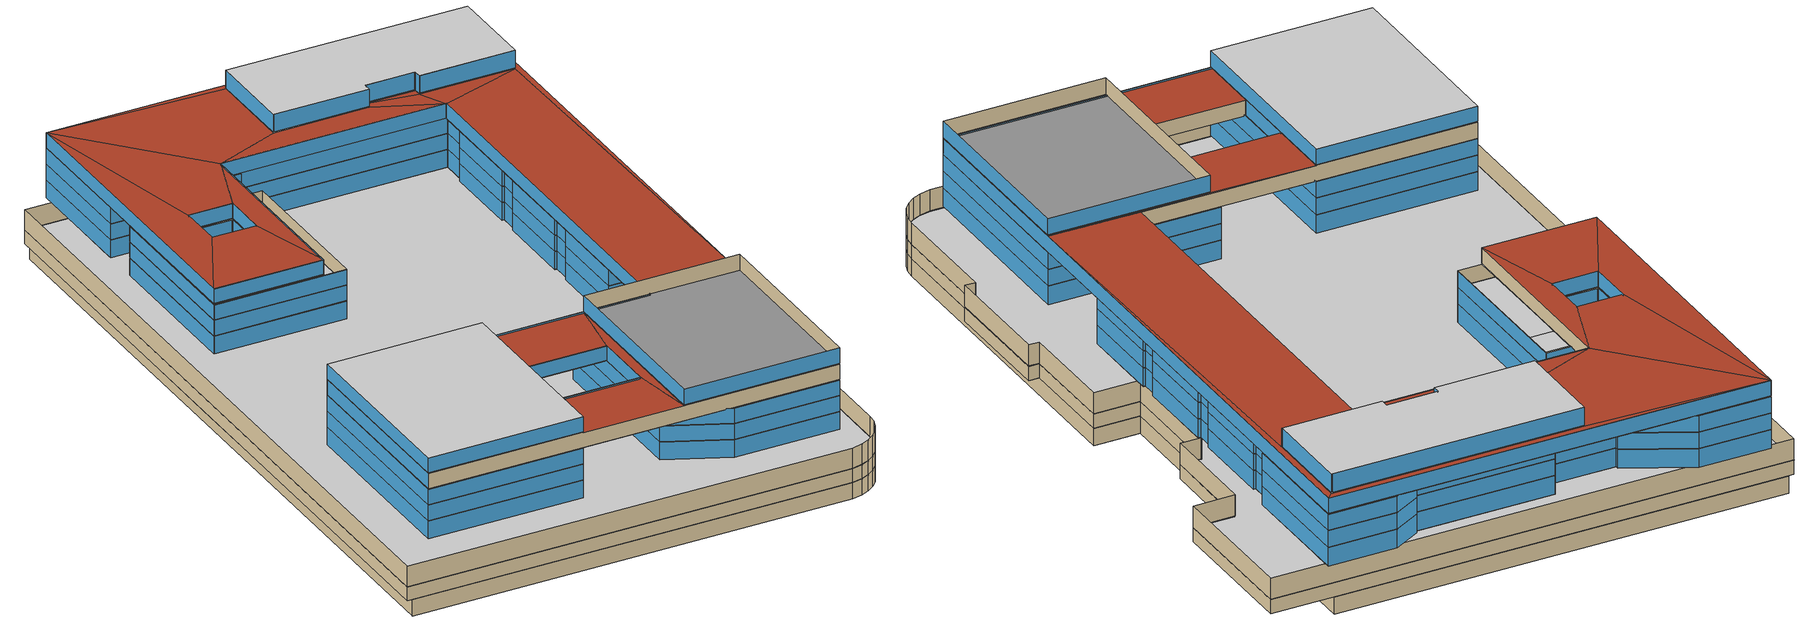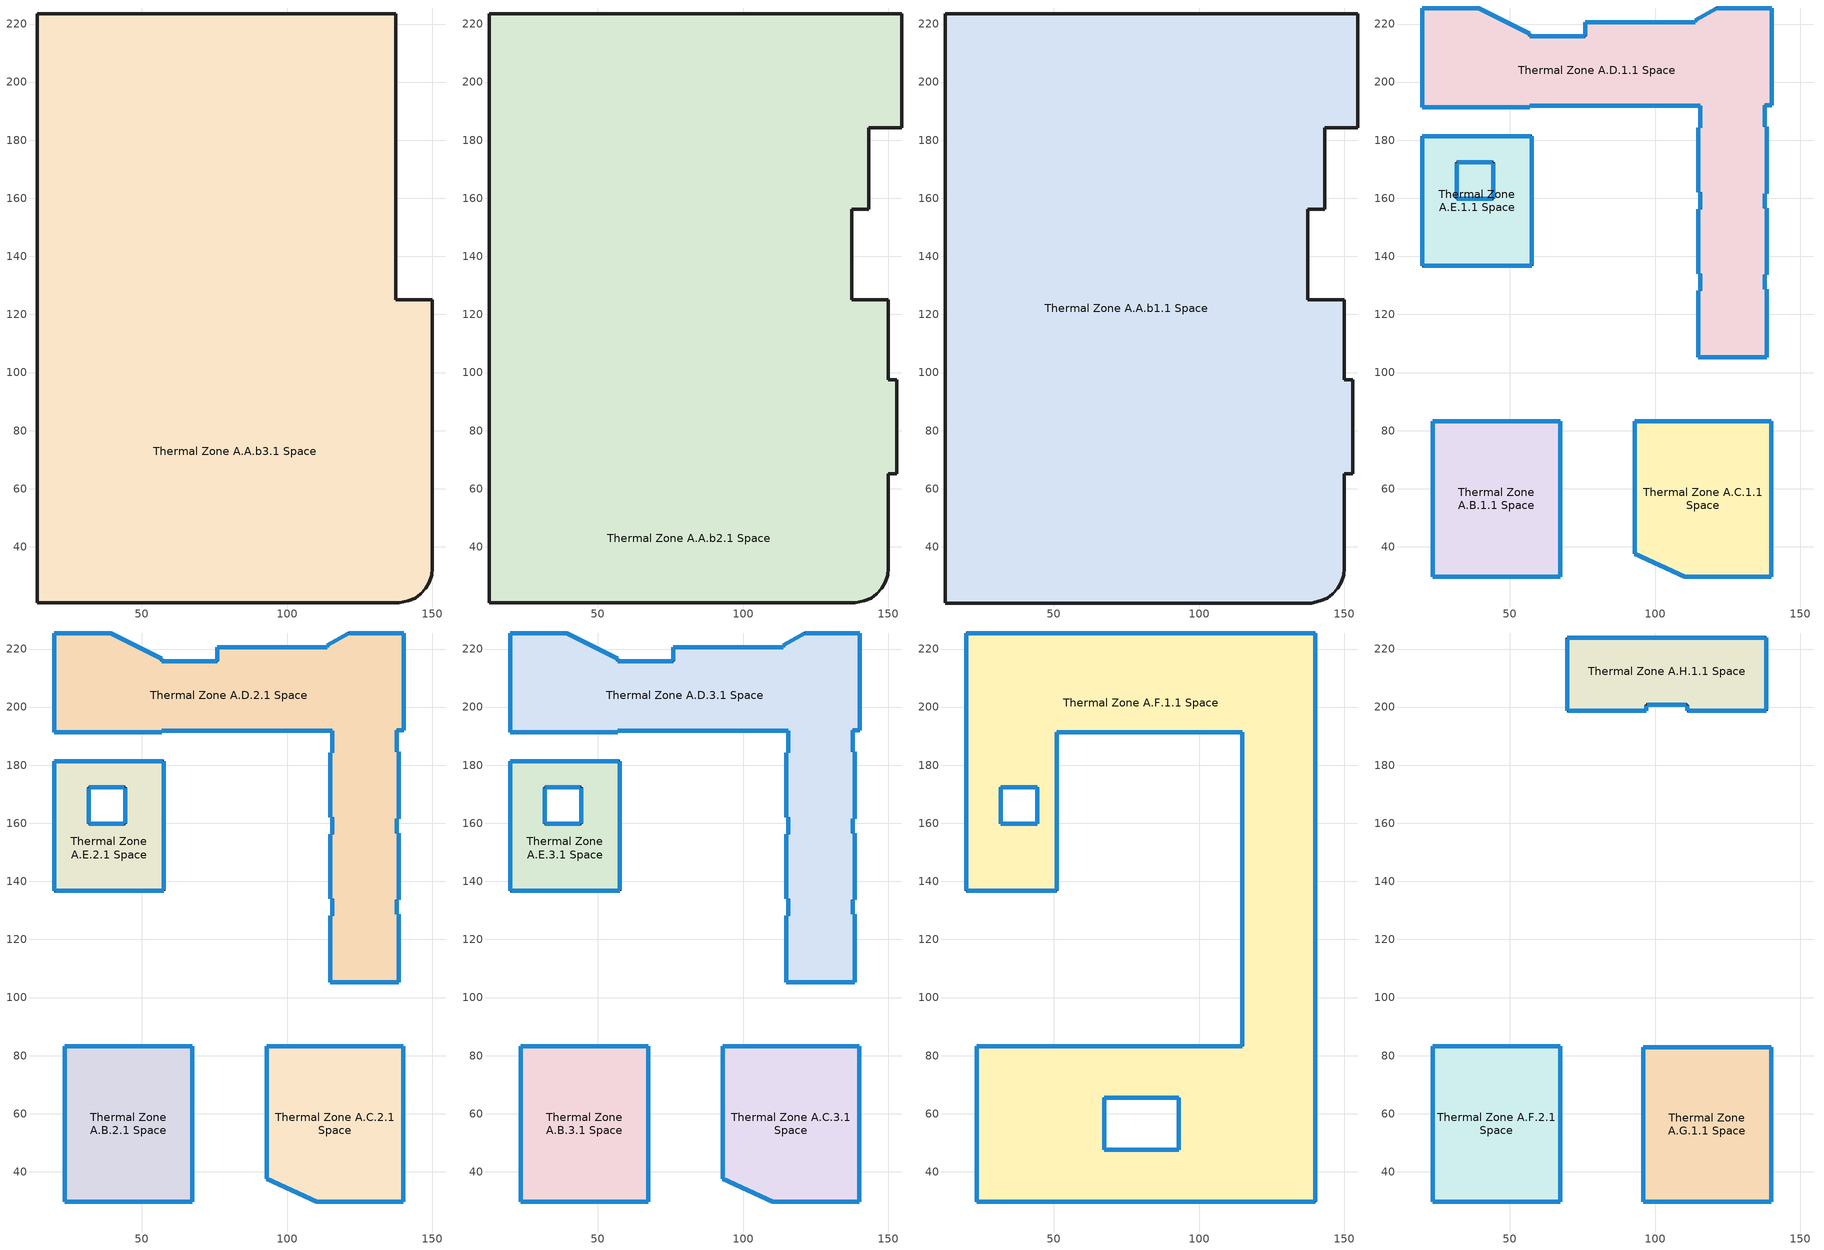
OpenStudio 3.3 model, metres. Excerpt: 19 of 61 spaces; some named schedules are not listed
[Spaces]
Thermal Zone A.A.b3.1 Space
 floor ground: 150,125 150,32.65 149.74,30.21 148.98,27.84 147.74,25.68 146.09,23.83 144.08,22.37 141.81,21.35 138.7,20.66 14.08,20.66 14.08,125 z-15.05; 137.4,223.5 137.4,125 14.08,125 14.08,223.5 z-15.05
 wall ground (Chengdu-Baseline-Ext-Wall): 138.7,20.66 141.81,21.35 144.08,22.37 146.09,23.83 147.74,25.68 148.98,27.84 149.74,30.21 150,32.65 150,125 137.4,125 137.4,223.5 14.08,223.5 14.08,20.66 138.7,20.66 z-15.05:-10.38
Thermal Zone A.A.b2.1 Space
 floor outside (Chengdu-Baseline--InterzoneSlab): 150,65.1 150,32.65 149.74,30.21 148.98,27.84 147.74,25.68 146.09,23.83 144.08,22.37 141.81,21.35 138.7,20.65 12.65,20.65 12.65,65.1 z-10.25; 152.9,97.5 152.9,65.1 12.65,65.1 12.65,97.5 z-10.25; 150,125 150,97.5 12.65,97.5 12.65,125 z-10.25; 137.4,156.2 137.4,125 12.65,125 12.65,156.2 z-10.25; 143.2,184.3 143.2,156.2 12.65,156.2 12.65,184.3 z-10.25; 154.6,223.5 154.6,184.3 12.65,184.3 12.65,223.5 z-10.25
 wall ground (Chengdu-Baseline-Ext-Wall): 12.65,20.65 138.7,20.65 141.81,21.35 144.08,22.37 146.09,23.83 147.74,25.68 148.98,27.84 149.74,30.21 150,32.65 150,65.1 152.9,65.1 152.9,97.5 150,97.5 150,125 137.4,125 137.4,156.2 143.2,156.2 143.2,184.3 154.6,184.3 154.6,223.5 12.65,223.5 12.65,20.65 z-10.25:-6.39
Thermal Zone A.A.b1.1 Space
 floor to Thermal Zone A.A.b2.1 Space (Chengdu-Baseline--InterzoneSlab): 154.6,223.5 154.6,184.3 143.2,184.3 143.2,156.2 137.4,156.2 137.4,125 150,125 150,97.5 152.9,97.5 152.9,65.1 150,65.1 150,32.65 149.74,30.22 148.98,27.84 147.74,25.68 146.09,23.83 144.07,22.37 141.8,21.35 138.7,20.65 12.65,20.65 12.65,223.5 z-6.2
 wall ground (Chengdu-Baseline-Ext-Wall): 12.65,20.65 138.7,20.65 141.81,21.35 144.08,22.37 146.09,23.83 147.74,25.68 148.98,27.84 149.74,30.21 150,32.65 150,65.1 152.9,65.1 152.9,97.5 150,97.5 150,125 137.4,125 137.4,156.2 143.2,156.2 143.2,184.3 154.6,184.3 154.6,223.5 12.65,223.5 12.65,20.65 z-6.2:-0.41
Thermal Zone A.D.1.1 Space
 floor outside (Chengdu-Baseline--InterzoneSlab): 138.5,184.61 138.5,184.21 115.59,184.21 115.59,184.61 z0; 138.5,128.21 138.5,105.3 114.89,105.3 114.89,128.21 z0; 115.59,128.61 138.5,128.61 138.5,128.21 115.59,128.21 z0; 137.8,133.6 137.8,128.61 115.59,128.61 115.59,133.6 z0; 138.5,134 138.5,133.6 115.59,133.6 115.59,134 z0; 138.5,156.21 138.5,134 114.89,134 114.89,156.21 z0; 115.59,156.61 138.5,156.61 138.5,156.21 115.59,156.21 z0; 137.8,161.6 137.8,156.61 115.59,156.61 115.59,161.6 z0; 138.5,162 138.5,161.6 115.59,161.6 115.59,162 z0; 138.5,184.21 138.5,162 114.89,162 114.89,184.21 z0; 137.8,191.9 137.8,184.61 115.59,184.61 115.59,191.9 z0; 137.8,192.1 137.8,191.9 19.89,191.9 19.89,192.1 z0; 56.8,191.9 56.8,191.4 19.89,191.4 19.89,191.9 z0; 140.1,215.86 140.1,192.1 19.89,192.1 19.89,215.86 z0; 140.1,220.61 140.1,215.86 75.89,215.86 75.89,220.61 z0; 49.06,220.61 56.8,216.7 56.8,215.86 19.89,215.86 19.89,220.61 z0; 140.1,225.51 140.1,220.61 113.88,220.61 113.88,221.35 121.32,225.51 z0; 39.37,225.51 49.06,220.61 19.89,220.61 19.89,225.51 z0
 wall outside (Chengdu-Baseline-Ext-Wall): 140.1,225.51 121.32,225.51 113.88,221.35 113.88,220.61 75.89,220.61 75.89,215.86 56.8,215.86 56.8,216.7 39.37,225.51 19.89,225.51 19.89,191.4 56.8,191.4 56.8,191.9 115.59,191.9 115.59,184.21 114.89,184.21 114.89,162 115.59,162 115.59,156.21 114.89,156.21 114.89,134 115.59,134 115.59,128.21 114.89,128.21 114.89,105.3 138.5,105.3 138.5,128.61 137.8,128.61 137.8,133.6 138.5,133.6 138.5,156.61 137.8,156.61 137.8,161.6 138.5,161.6 138.5,184.61 137.8,184.61 137.8,192.1 140.1,192.1 140.1,225.51 z0:5.07
 window (Chengdu-Glazing-Baseline): 137.86,133.6 138.44,133.6 / 114.9,105.3 138.5,105.3 / 138.5,105.31 138.5,128.6 / 137.8,128.73 137.8,133.48 / 138.5,133.6 138.5,156.6 / 137.8,156.73 137.8,161.48 / 137.87,161.6 138.44,161.6 / 138.5,161.6 138.5,184.6 / 137.8,184.73 137.8,191.98 / 137.87,192.1 140.04,192.1 / 140.1,192.1 140.1,225.5 / 113.88,221.29 113.88,220.67 / 75.89,220.55 75.89,215.92 / 56.8,215.92 56.8,216.64 / 19.89,225.51 19.89,191.4 / 19.9,191.4 56.8,191.4 / 56.8,191.46 56.8,191.84 / 56.92,191.9 115.47,191.9 / 115.59,191.78 115.59,184.33 / 114.89,184.2 114.89,162 / 114.96,162 115.53,162 / 115.59,161.88 115.59,156.33 / 114.89,156.2 114.89,134 / 114.96,134 115.53,134 / 115.59,133.88 115.59,128.33 / 114.89,128.2 114.89,105.31 z0.01:5.07
 window (Chengdu-Baseline-GlazingN): 138.44,128.61 137.86,128.61 / 138.44,156.61 137.87,156.61 / 138.44,184.61 137.87,184.61 / 140.1,225.51 121.33,225.51 / 121.32,225.51 113.89,221.35 / 113.82,220.61 75.95,220.61 / 75.77,215.86 56.92,215.86 / 56.8,216.7 39.38,225.51 / 39.37,225.51 19.9,225.51 / 115.53,184.21 114.96,184.21 / 115.53,156.21 114.96,156.21 / 115.53,128.21 114.95,128.21 z0.01:5.07
Thermal Zone A.B.1.1 Space
 floor outside (Chengdu-Baseline--InterzoneSlab): 67.33,83.26 67.33,29.75 23.44,29.75 23.44,83.26 z0
 wall outside (Chengdu-Baseline-Ext-Wall): 23.44,29.75 67.33,29.75 67.33,83.26 23.44,83.26 23.44,29.75 z0:5.07
 window (Chengdu-Glazing-Baseline): 23.45,29.75 67.33,29.75 / 67.33,29.75 67.33,83.25 / 23.44,83.25 23.44,29.75 z0.01:5.07
 window (Chengdu-Baseline-GlazingN): 67.33,83.26 23.45,83.26 z0.01:5.07
Thermal Zone A.C.1.1 Space
 floor outside (Chengdu-Baseline--InterzoneSlab): 139.95,83.26 139.95,29.75 110.22,29.75 93.06,37.54 93.06,83.26 z0
 wall outside (Chengdu-Baseline-Ext-Wall): 110.22,29.75 139.95,29.75 139.95,83.26 93.06,83.26 93.06,37.54 110.22,29.75 z0:5.07
 window (Chengdu-Glazing-Baseline): 110.22,29.75 139.95,29.75 / 139.95,29.75 139.95,83.26 / 93.06,83.26 93.06,37.55 / 93.06,37.54 110.21,29.75 z0.01:5.07
 window (Chengdu-Baseline-GlazingN): 139.95,83.26 93.06,83.26 z0.01:5.07
Thermal Zone A.E.1.1 Space
 floor outside (Chengdu-Baseline--InterzoneSlab): 57.5,181.41 57.5,136.8 19.89,136.8 19.89,181.41 z0
 wall outside (Chengdu-Baseline-Ext-Wall): 19.89,136.8 57.5,136.8 57.5,181.41 19.89,181.41 19.89,136.8 / 44.31,159.79 31.68,159.79 31.68,172.41 44.31,172.41 44.31,159.79 z0:5.01
 window (Chengdu-Glazing-Baseline): 20.19,136.8 57.5,136.8 / 57.5,137.1 57.5,181.41 / 19.89,181.11 19.89,136.8 / 31.68,160.09 31.68,172.11 / 31.98,172.41 44.01,172.41 / 44.31,172.11 44.31,160.09 z0.01:5
 window (Chengdu-Baseline-GlazingN): 57.2,181.41 19.89,181.41 / 44.01,159.79 31.98,159.79 z0.01:5
Thermal Zone A.E.2.1 Space
 floor to Thermal Zone A.E.1.1 Space (Chengdu-Baseline--InterzoneSlab): 57.5,166.1 57.5,136.8 19.89,136.8 19.89,166.1 31.68,166.1 31.68,159.79 44.31,159.79 44.31,166.1 z5.2; 57.5,181.41 57.5,166.1 44.31,166.1 44.31,172.41 31.68,172.41 31.68,166.1 19.89,166.1 19.89,181.41 z5.2
 wall outside (Chengdu-Baseline-Ext-Wall): 57.5,181.41 19.89,181.41 19.89,136.8 57.5,136.8 57.5,181.41 / 44.31,159.79 31.68,159.79 31.68,172.41 44.31,172.41 44.31,159.79 z5.2:9.61
 window (Chengdu-Baseline-GlazingN): 57.2,181.41 19.89,181.41 / 44.01,159.79 31.98,159.79 z5.21:9.6
 window (Chengdu-Glazing-Baseline): 57.5,137.1 57.5,181.41 / 20.19,136.8 57.5,136.8 / 19.89,181.11 19.89,136.8 / 31.68,160.09 31.68,172.11 / 31.98,172.41 44.01,172.41 / 44.31,172.11 44.31,160.09 z5.21:9.6
Thermal Zone A.D.2.1 Space
 floor outside (Chengdu-Baseline--InterzoneSlab): 138.5,128.21 138.5,105.3 114.89,105.3 114.89,128.21 z5.2; 137.8,161.6 137.8,156.61 115.59,156.61 115.59,161.6 z5.2; 49.06,220.61 56.8,216.7 56.8,215.86 19.89,215.86 19.89,220.61 z5.2; 39.37,225.51 49.06,220.61 19.89,220.61 19.89,225.51 z5.2; 140.1,215.86 140.1,192.1 19.89,192.1 19.89,215.86 z5.2; 140.1,220.61 140.1,215.86 75.89,215.86 75.89,220.61 z5.2; 140.1,225.51 140.1,220.61 113.88,220.61 113.88,221.35 121.32,225.51 z5.2; 137.8,192.1 137.8,191.9 19.89,191.9 19.89,192.1 z5.2; 56.8,191.9 56.8,191.4 19.89,191.4 19.89,191.9 z5.2; 137.8,191.9 137.8,184.61 115.59,184.61 115.59,191.9 z5.2; 138.5,184.61 138.5,184.21 115.59,184.21 115.59,184.61 z5.2; 138.5,184.21 138.5,162 114.89,162 114.89,184.21 z5.2; 138.5,162 138.5,161.6 115.59,161.6 115.59,162 z5.2; 115.59,156.61 138.5,156.61 138.5,156.21 115.59,156.21 z5.2; 138.5,156.21 138.5,134 114.89,134 114.89,156.21 z5.2; 138.5,134 138.5,133.6 115.59,133.6 115.59,134 z5.2; 137.8,133.6 137.8,128.61 115.59,128.61 115.59,133.6 z5.2; 115.59,128.61 138.5,128.61 138.5,128.21 115.59,128.21 z5.2
 wall outside (Chengdu-Baseline-Ext-Wall): 138.5,161.6 138.5,184.61 137.8,184.61 137.8,192.1 140.1,192.1 140.1,225.51 121.32,225.51 113.88,221.35 113.88,220.61 75.89,220.61 75.89,215.86 56.8,215.86 56.8,216.7 39.37,225.51 19.89,225.51 19.89,191.4 56.8,191.4 56.8,191.9 115.59,191.9 115.59,184.21 114.89,184.21 114.89,162 115.59,162 115.59,156.21 114.89,156.21 114.89,134 115.59,134 115.59,128.21 114.89,128.21 114.89,105.3 138.5,105.3 138.5,128.61 137.8,128.61 137.8,133.6 138.5,133.6 138.5,156.61 137.8,156.61 137.8,161.6 138.5,161.6 z5.2:9.67
 window (Chengdu-Glazing-Baseline): 138.5,161.6 138.5,184.6 / 56.92,191.9 115.47,191.9 / 114.9,105.3 138.5,105.3 / 138.5,105.31 138.5,128.6 / 137.8,128.73 137.8,133.48 / 137.86,133.6 138.44,133.6 / 138.5,133.6 138.5,156.6 / 137.8,156.73 137.8,161.48 / 137.87,161.6 138.44,161.6 / 137.8,184.73 137.8,191.98 / 137.87,192.1 140.04,192.1 / 140.1,192.1 140.1,225.5 / 113.88,221.29 113.88,220.67 / 75.89,220.55 75.89,215.92 / 56.8,215.92 56.8,216.64 / 19.89,225.51 19.89,191.4 / 19.9,191.4 56.8,191.4 / 56.8,191.46 56.8,191.84 / 115.59,191.78 115.59,184.33 / 114.89,184.2 114.89,162 / 114.96,162 115.53,162 / 115.59,161.88 115.59,156.33 / 114.89,156.2 114.89,134 / 114.96,134 115.53,134 / 115.59,133.88 115.59,128.33 / 114.89,128.2 114.89,105.31 z5.21:9.67
 window (Chengdu-Baseline-GlazingN): 138.44,128.61 137.86,128.61 / 138.44,156.61 137.87,156.61 / 138.44,184.61 137.87,184.61 / 140.1,225.51 121.33,225.51 / 121.32,225.51 113.89,221.35 / 113.82,220.61 75.95,220.61 / 75.77,215.86 56.92,215.86 / 56.8,216.7 39.38,225.51 / 115.53,184.21 114.96,184.21 / 115.53,156.21 114.96,156.21 / 115.53,128.21 114.95,128.21 z5.21:9.67; 39.37,225.51 19.9,225.51 z5.2:9.67
Thermal Zone A.B.2.1 Space
 floor outside (Chengdu-Baseline--InterzoneSlab): 67.33,83.26 67.33,29.75 23.44,29.75 23.44,83.26 z5.2
 wall outside (Chengdu-Baseline-Ext-Wall): 67.33,83.26 23.44,83.26 23.44,29.75 67.33,29.75 67.33,83.26 z5.2:9.67
 window (Chengdu-Baseline-GlazingN): 67.33,83.26 23.45,83.26 z5.21:9.67
 window (Chengdu-Glazing-Baseline): 23.45,29.75 67.33,29.75 / 67.33,29.75 67.33,83.25 / 23.44,83.25 23.44,29.75 z5.21:9.67
Thermal Zone A.C.2.1 Space
 floor outside (Chengdu-Baseline--InterzoneSlab): 139.95,83.26 139.95,29.75 110.22,29.75 93.06,37.54 93.06,83.26 z5.2
 wall outside (Chengdu-Baseline-Ext-Wall): 110.22,29.75 139.95,29.75 139.95,83.26 93.06,83.26 93.06,37.54 110.22,29.75 z5.2:9.67
 window (Chengdu-Glazing-Baseline): 110.22,29.75 139.95,29.75 / 139.95,29.75 139.95,83.26 / 93.06,83.26 93.06,37.55 / 93.06,37.54 110.21,29.75 z5.21:9.67
 window (Chengdu-Baseline-GlazingN): 139.95,83.26 93.06,83.26 z5.21:9.67
Thermal Zone A.E.3.1 Space
 floor to Thermal Zone A.E.2.1 Space (Chengdu-Baseline--InterzoneSlab): 57.5,166.1 57.5,136.8 19.89,136.8 19.89,166.1 31.68,166.1 31.68,159.79 44.31,159.79 44.31,166.1 z9.8; 57.5,181.41 57.5,166.1 44.31,166.1 44.31,172.41 31.68,172.41 31.68,166.1 19.89,166.1 19.89,181.41 z9.8
 wall outside (Chengdu-Baseline-Ext-Wall): 19.89,136.8 57.5,136.8 57.5,181.41 19.89,181.41 19.89,136.8 / 44.31,159.79 31.68,159.79 31.68,172.41 44.31,172.41 44.31,159.79 z9.8:14.21
 window (Chengdu-Glazing-Baseline): 20.19,136.8 57.5,136.8 / 57.5,137.1 57.5,181.41 / 19.89,181.11 19.89,136.8 / 31.68,160.09 31.68,172.11 / 31.98,172.41 44.01,172.41 / 44.31,172.11 44.31,160.09 z9.8:13.99
 window (Chengdu-Baseline-GlazingN): 57.2,181.41 19.89,181.41 / 44.01,159.79 31.98,159.79 z9.8:13.99
Thermal Zone A.D.3.1 Space
 floor outside (Chengdu-Baseline--InterzoneSlab): 137.8,191.9 137.8,184.61 115.59,184.61 115.59,191.9 z9.8; 39.37,225.51 49.06,220.61 19.89,220.61 19.89,225.51 z9.8; 49.06,220.61 56.8,216.7 56.8,215.86 19.89,215.86 19.89,220.61 z9.8; 140.1,225.51 140.1,220.61 113.88,220.61 113.88,221.35 121.32,225.51 z9.8; 140.1,215.86 140.1,192.1 19.89,192.1 19.89,215.86 z9.8; 140.1,220.61 140.1,215.86 75.89,215.86 75.89,220.61 z9.8; 137.8,192.1 137.8,191.9 19.89,191.9 19.89,192.1 z9.8; 56.8,191.9 56.8,191.4 19.89,191.4 19.89,191.9 z9.8; 138.5,184.61 138.5,184.21 115.59,184.21 115.59,184.61 z9.8; 138.5,184.21 138.5,162 114.89,162 114.89,184.21 z9.8; 138.5,162 138.5,161.6 115.59,161.6 115.59,162 z9.8; 137.8,161.6 137.8,156.61 115.59,156.61 115.59,161.6 z9.8; 115.59,156.61 138.5,156.61 138.5,156.21 115.59,156.21 z9.8; 138.5,156.21 138.5,134 114.89,134 114.89,156.21 z9.8; 138.5,134 138.5,133.6 115.59,133.6 115.59,134 z9.8; 137.8,133.6 137.8,128.61 115.59,128.61 115.59,133.6 z9.8; 115.59,128.61 138.5,128.61 138.5,128.21 115.59,128.21 z9.8; 138.5,128.21 138.5,105.3 114.89,105.3 114.89,128.21 z9.8
 wall outside (Chengdu-Baseline-Ext-Wall): 113.88,221.35 113.88,220.61 75.89,220.61 75.89,215.86 56.8,215.86 56.8,216.7 39.37,225.51 19.89,225.51 19.89,191.4 56.8,191.4 56.8,191.9 115.59,191.9 115.59,184.21 114.89,184.21 114.89,162 115.59,162 115.59,156.21 114.89,156.21 114.89,134 115.59,134 115.59,128.21 114.89,128.21 114.89,105.3 138.5,105.3 138.5,128.61 137.8,128.61 137.8,133.6 138.5,133.6 138.5,156.61 137.8,156.61 137.8,161.6 138.5,161.6 138.5,184.61 137.8,184.61 137.8,192.1 140.1,192.1 140.1,225.51 121.32,225.51 113.88,221.35 z9.8:14.21
 window (Chengdu-Glazing-Baseline): 19.89,225.51 19.89,191.4 / 56.8,215.92 56.8,216.64 / 114.9,105.3 138.5,105.3 / 138.5,105.31 138.5,128.6 / 137.8,128.73 137.8,133.48 / 137.86,133.6 138.44,133.6 / 138.5,133.6 138.5,156.6 / 137.8,156.73 137.8,161.48 / 137.87,161.6 138.44,161.6 / 138.5,161.6 138.5,184.6 / 137.8,184.73 137.8,191.98 / 137.87,192.1 140.04,192.1 / 140.1,192.1 140.1,225.5 / 113.88,221.29 113.88,220.67 / 75.89,220.55 75.89,215.92 / 19.9,191.4 56.8,191.4 / 56.8,191.46 56.8,191.84 / 56.92,191.9 115.47,191.9 / 115.59,191.78 115.59,184.33 / 114.89,184.2 114.89,162 / 114.96,162 115.53,162 / 115.59,161.88 115.59,156.33 / 114.89,156.2 114.89,134 / 114.96,134 115.53,134 / 115.59,133.88 115.59,128.33 / 114.89,128.2 114.89,105.31 z9.8:14.21
 window (Chengdu-Baseline-GlazingN): 138.44,128.61 137.86,128.61 / 138.44,156.61 137.87,156.61 / 138.44,184.61 137.87,184.61 / 140.1,225.51 121.33,225.51 / 121.32,225.51 113.89,221.35 / 113.82,220.61 75.95,220.61 / 75.77,215.86 56.92,215.86 / 56.8,216.7 39.38,225.51 / 39.37,225.51 19.9,225.51 / 115.53,184.21 114.96,184.21 / 115.53,156.21 114.96,156.21 / 115.53,128.21 114.95,128.21 z9.8:14.21
Thermal Zone A.B.3.1 Space
 floor outside (Chengdu-Baseline--InterzoneSlab): 67.33,83.26 67.33,29.75 23.44,29.75 23.44,83.26 z9.8
 wall outside (Chengdu-Baseline-Ext-Wall): 23.44,29.75 67.33,29.75 67.33,83.26 23.44,83.26 23.44,29.75 z9.8:14.21
 window (Chengdu-Glazing-Baseline): 23.45,29.75 67.33,29.75 / 67.33,29.75 67.33,83.25 / 23.44,83.25 23.44,29.75 z9.8:14.21
 window (Chengdu-Baseline-GlazingN): 67.33,83.26 23.45,83.26 z9.8:14.21
Thermal Zone A.C.3.1 Space
 floor outside (Chengdu-Baseline--InterzoneSlab): 139.95,83.26 139.95,29.75 110.22,29.75 93.06,37.54 93.06,83.26 z9.8
 wall outside (Chengdu-Baseline-Ext-Wall): 110.22,29.75 139.95,29.75 139.95,83.26 93.06,83.26 93.06,37.54 110.22,29.75 z9.8:14.21
 window (Chengdu-Glazing-Baseline): 110.22,29.75 139.95,29.75 / 139.95,29.75 139.95,83.26 / 93.06,83.26 93.06,37.55 / 93.06,37.54 110.21,29.75 z9.8:14.21
 window (Chengdu-Baseline-GlazingN): 139.95,83.26 93.06,83.26 z9.8:14.21
Thermal Zone A.F.1.1 Space
 floor outside (Chengdu-Baseline--InterzoneSlab): 115.59,162 115.59,156.21 114.89,156.21 114.89,162 z14.4; 50.98,191.4 50.98,181.41 19.89,181.41 19.89,191.4 z14.4; 115.59,134 115.59,128.21 114.89,128.21 114.89,134 z14.4; 93.06,37.54 110.21,29.75 67.33,29.75 z14.4; 93.06,47.54 93.06,37.54 67.33,29.75 67.33,47.54 z14.4; 93.06,83.26 93.06,65.43 67.33,65.43 67.33,83.26 z14.4; 138.5,161.6 138.5,156.61 137.8,156.61 137.8,161.6 z14.4; 138.5,133.6 138.5,128.61 137.8,128.61 137.8,133.6 z14.4; 138.5,105.3 139.95,83.26 114.89,83.26 114.89,105.3 z14.4; 139.95,192.1 139.95,83.26 138.5,105.3 138.5,184.61 z14.4; 139.95,192.1 138.5,184.61 137.8,184.61 137.8,192.1 z14.4; 115.59,191.9 115.59,184.21 114.89,184.21 114.89,191.4 z14.4; 115.59,191.9 114.89,191.4 56.8,191.4 56.8,191.9 z14.4; 75.89,220.61 75.89,215.86 56.8,215.86 56.8,216.7 z14.4; 121.32,225.51 113.88,221.35 75.89,220.61 39.38,225.51 z14.4; 39.38,225.51 75.89,220.61 56.8,216.7 z14.4; 113.88,221.35 113.88,220.61 75.89,220.61 z14.4
 floor outside (Floor NonRes Mass CZ4 ASHRAE90.1-2016): 23.44,83.26 23.44,29.75 z18.76:18.81
 floor to Thermal Zone A.B.3.1 Space (Chengdu-Baseline--InterzoneSlab): 67.33,83.26 67.33,29.75 23.44,29.75 23.44,83.26 z14.4
 floor to Thermal Zone A.C.3.1 Space (Chengdu-Baseline--InterzoneSlab): 139.95,83.26 139.95,29.75 110.21,29.75 93.06,37.54 93.06,83.26 z14.4
 floor to Thermal Zone A.D.3.1 Space (Chengdu-Baseline--InterzoneSlab): 139.95,225.51 139.95,192.1 137.8,192.1 137.8,184.61 138.5,184.61 138.5,161.6 137.8,161.6 137.8,156.61 138.5,156.61 138.5,133.6 137.8,133.6 137.8,128.61 138.5,128.61 138.5,105.3 114.89,105.3 114.89,128.21 115.59,128.21 115.59,134 114.89,134 114.89,156.21 115.59,156.21 115.59,162 114.89,162 114.89,184.21 115.59,184.21 115.59,191.9 56.8,191.9 56.8,191.4 19.89,191.4 19.89,225.51 39.38,225.51 56.8,216.7 56.8,215.86 75.89,215.86 75.89,220.61 113.88,220.61 113.88,221.35 121.32,225.51 z14.4
 floor to Thermal Zone A.E.3.1 Space (Chengdu-Baseline--InterzoneSlab): 50.98,166.1 50.98,136.8 19.89,136.8 19.89,166.1 31.68,166.1 31.68,159.79 44.31,159.79 44.31,166.1 z14.4; 50.98,181.41 50.98,166.1 44.31,166.1 44.31,172.41 31.68,172.41 31.68,166.1 19.89,166.1 19.89,181.41 z14.4
 wall outside (Chengdu-Baseline-Ext-Wall): 139.95,225.51 19.89,225.51 19.89,136.8 50.98,136.8 / 50.98,191.4 50.98,136.8 / 50.98,191.4 114.89,191.4 114.89,83.26 / 67.33,65.43 93.06,65.43 93.06,47.54 / 67.33,47.54 93.06,47.54 / 31.68,159.79 31.68,172.41 44.31,172.41 44.31,159.79 31.68,159.79 z14.4:18.7; 23.44,83.26 23.44,29.75 / 67.33,47.54 67.33,65.43 z14.4:18.81; 139.95,29.75,18.81 139.95,29.75,14.4 23.44,29.75,14.4 23.44,29.75,18.81 67.33,29.75,18.81 67.33,29.75,18.7 95.85,29.75,18.7 95.85,29.75,18.81; 139.95,29.75,18.81 139.95,29.75,14.4 139.95,225.51,14.4 139.95,225.51,18.7 139.95,82.85,18.7 139.95,82.85,18.81; 23.44,83.26,18.81 23.44,83.26,14.4 114.89,83.26,14.4 114.89,83.26,18.7 67.33,83.26,18.7 67.33,83.26,18.81
 window (Chengdu-Glazing-Baseline): 139.85,29.75 23.54,29.75 / 139.95,29.85 139.95,225.41 / 19.89,225.41 19.89,136.9 / 19.99,136.8 50.88,136.8 / 50.98,191.3 50.98,136.9 / 51.08,191.4 114.79,191.4 / 114.89,191.3 114.89,83.36 / 23.44,83.16 23.44,29.85 / 31.68,159.89 31.68,172.31 / 31.78,172.41 44.21,172.41 / 44.31,172.31 44.31,159.89 / 67.33,47.64 67.33,65.33 / 67.43,65.43 92.96,65.43 / 93.06,65.33 93.06,47.64 z14.5:18.65
 window (Chengdu-Baseline-GlazingN): 139.85,225.51 19.99,225.51 / 23.54,83.26 114.79,83.26 / 44.21,159.79 31.78,159.79 / 67.43,47.54 92.96,47.54 z14.5:18.65
 roof outside (Chengdu-Baseline-RoofSlab): 114.89,191.4 50.98,191.4 / 67.33,65.43 67.33,83.26 / 67.33,29.75 67.33,47.54 / 139.95,82.85 95.85,82.85 / 95.85,82.85 95.85,29.75 z18.7:18.81; 50.98,136.8 50.98,191.4 44.31,172.41 44.31,159.79 z18.7; 50.98,136.8 44.31,159.79 31.68,159.79 19.89,136.8 z18.7; 95.85,29.75 95.85,82.85 93.06,65.43 93.06,47.54 z18.7; 95.85,29.75 93.06,47.54 67.33,47.54 67.33,29.75 z18.7; 138.32,223.88 139.95,225.51 19.89,225.51 69.81,223.88 z18.7; 50.98,191.4 69.81,198.77 69.81,223.88 19.89,225.51 z18.7; 139.95,82.85 139.95,225.51 138.32,223.88 138.32,198.77 z18.7; 114.89,191.4 138.32,198.77 111.1,198.77 z18.7; 139.95,82.85 138.32,198.77 114.89,191.4 114.89,83.26 z18.7; 139.95,82.85 114.89,83.26 67.33,83.26 95.85,82.85 z18.7; 93.06,65.43 95.85,82.85 67.33,83.26 67.33,65.43 z18.7; 111.1,198.77 111.1,200.83 97.03,200.83 z18.7; 114.89,191.4 111.1,198.77 97.03,200.83 97.03,198.77 z18.7; 114.89,191.4 97.03,198.77 69.81,198.77 50.98,191.4 z18.7; 44.31,172.41 50.98,191.4 19.89,225.51 31.68,172.41 z18.7; 19.89,136.8 31.68,159.79 31.68,172.41 19.89,225.51 z18.7
Thermal Zone A.F.2.1 Space
 floor outside (Chengdu-Baseline--InterzoneSlab): 67.33,83.26 67.33,29.75 23.44,29.75 23.44,83.26 z19
 wall outside (Chengdu-Baseline-Ext-Wall): 23.44,29.75 67.33,29.75 67.33,83.26 23.44,83.26 23.44,29.75 z19:23.26
 window (Chengdu-Glazing-Baseline): 23.45,29.75 67.33,29.75 / 67.33,29.75 67.33,83.25 / 23.44,83.25 23.44,29.75 z19:23.26
 window (Chengdu-Baseline-GlazingN): 67.33,83.26 23.45,83.26 z19:23.26
 ceiling adiabatic (Chengdu-Baseline--InterzoneSlab (reversed)): 67.33,29.75 67.33,83.26 23.44,83.26 23.44,29.75 z23.26
 ceiling adiabatic (Chengdu-InterzoneSlab (reversed)): 67.33,29.75 67.33,83.26 23.44,83.26 23.44,29.75 z23.26
Thermal Zone A.H.1.1 Space
 floor outside (Chengdu-Baseline--InterzoneSlab): 138.32,200.83 138.32,198.77 111.1,198.77 111.1,200.83 z19; 97.03,200.83 97.03,198.77 69.81,198.77 69.81,200.83 z19; 138.32,223.88 138.32,200.83 69.81,200.83 69.81,223.88 z19
 floor adiabatic (Chengdu-InterzoneSlab): 97.03,200.83 97.03,198.77 69.81,198.77 69.81,200.83 z19; 138.32,200.83 138.32,198.77 111.1,198.77 111.1,200.83 z19; 138.32,223.88 138.32,200.83 69.81,200.83 69.81,223.88 z19
 wall outside (Chengdu-Baseline-Ext-Wall): 97.03,200.83 111.1,200.83 111.1,198.77 138.32,198.77 138.32,223.88 69.81,223.88 69.81,198.77 97.03,198.77 97.03,200.83 z19:24.01
 window (Chengdu-Glazing-Baseline): 111.41,198.77 138.32,198.77 / 138.32,199.07 138.32,223.88 / 69.81,223.58 69.81,198.77 / 70.11,198.77 97.03,198.77 / 97.03,198.77 97.03,200.53 / 97.33,200.83 110.8,200.83 / 111.1,200.53 111.1,198.77 z19.01:24
 window (Chengdu-Baseline-GlazingN): 138.02,223.88 69.81,223.88 z19.01:24
 ceiling adiabatic (Chengdu-Baseline--InterzoneSlab (reversed)): 138.32,198.77 138.32,223.88 69.81,223.88 69.81,198.77 97.03,198.77 97.03,200.83 111.1,200.83 111.1,198.77 z24.01
Thermal Zone A.G.1.1 Space
 floor outside (Chengdu-Baseline--InterzoneSlab): 139.95,82.85 139.95,29.75 95.85,29.75 95.85,82.85 z19
 wall outside (Chengdu-Baseline-Ext-Wall): 95.85,29.75 139.95,29.75 139.95,82.85 95.85,82.85 95.85,29.75 z19:23.52
 window (Chengdu-Glazing-Baseline): 95.86,29.75 139.95,29.75 / 139.95,29.75 139.95,82.84 / 95.85,82.84 95.85,29.75 z19:23.52
 window (Chengdu-Baseline-GlazingN): 139.95,82.85 95.86,82.85 z19:23.52
[Site]
CHN_Sichuan_Chengdu: Latitude {deg}=30.67; Longitude {deg}=104.02; Time Zone {hr}=8; Elevation {m}=506.1; Terrain=Suburbs
[SizingPeriod:DesignDay] Barometric Pressure {Pa}=95391; Rain Indicator=No; Snow Indicator=No; Day of Month=21; Daylight Saving Time Indicator=No; Humidity Condition Type=Wetbulb; Dry-Bulb Temperature Range Modifier Type=DefaultMultipliers
Name | Maximum Dry-Bulb Temperature {C} | Daily Dry-Bulb Temperature Range {deltaC} | Wind Speed {m/s} | Wind Direction {deg} | Sky Clearness | Month | Day Type | Wetbulb or DewPoint at Maximum Dry-Bulb {C} | Solar Model Indicator | ASHRAE Clear Sky Optical Depth for Beam Irradiance | ASHRAE Clear Sky Optical Depth for Diffuse Irradiance
Chengdu Ann Htg 99% Condns DB | 1.6 | 0 | 0.5 | 340 | 0 | 1 | WinterDesignDay | 1.6 | ASHRAEClearSky
Chengdu Ann Clg 1% Condns DB=>MWB | 31.9 | 6.9 | 1.9 | 200 |  | 7 | SummerDesignDay | 24.8 | ASHRAETau | 0.752 | 1.431
Chengdu Ann Clg 1% Condns WB=>MDB | 29.9 | 6.9 | 1.9 | 200 |  | 7 | SummerDesignDay | 26.2 | ASHRAETau | 0.752 | 1.431
[Building]
Building (A): North Axis {deg}=0
[ClimateZones]
Climate Zone Institution Name 1=ASHRAE; Climate Zone Document Name 1=ANSI/ASHRAE Standard 169; Climate Zone Document Year 1=2006; Climate Zone Institution Name 2=CEC; Climate Zone Document Name 2=California Climate Zone Descriptions; Climate Zone Document Year 2=1995
[Construction]
Chengdu-Baseline-RoofSlab: Built-up Roofing [.375 in][.953 cm], Continuous Insulation R-23  [6.693 in][17 cm], Concrete Density 145 lb/ft3 [4.921 in][12.5 cm]
Chengdu-Glazing-Baseline: Simple Glazing Baseline SEW [.394 in][1 cm]
Chengdu-Baseline-Ext-Wall: EXT-FINISH_Stucco  [.787 in][2 cm], CONCRT_Concrete_HWDried  [7.795 in][19.8 cm], COMNET-Interior Finishes-Gypsum Plaster Sand Aggregate  [.591 in][1.5 cm], BaselineInsulation-Preformed Mineral Board [2.441 in][6.2 cm]
Chengdu-Baseline--InterzoneSlab: BaselineInsulation-Preformed Mineral Board [2.795 in][7.1 cm], CONCRT_Concrete_LW [3.937 in][10 cm], COMNET-Exterior Finishes-Stucco [.748 in][1.9 cm]
Chengdu-Baseline--InterzoneSlab (reversed): COMNET-Exterior Finishes-Stucco [.748 in][1.9 cm], CONCRT_Concrete_LW [3.937 in][10 cm], BaselineInsulation-Preformed Mineral Board [2.795 in][7.1 cm]
Floor NonRes Mass CZ4 ASHRAE90.1-2016: Concrete Density 145 lb/ft3 [8 in][20.32 cm], Continuous insulation R-14.6 [1.11 in][2.82 cm], F17 Carpet [.5 in][1.27 cm]
Chengdu-Baseline-GlazingN: Simple Glazing Baseline N [.394 in][1 cm]
Chengdu-InterzoneSlab: Continuous insulation R-10 [2.693 in][6.84 cm], CONCRT_Concrete_LW [4 in][10.16 cm], COMNET-Exterior Finishes-Stucco  [.787 in][2 cm]
Chengdu-InterzoneSlab (reversed): COMNET-Exterior Finishes-Stucco  [.787 in][2 cm], CONCRT_Concrete_LW [4 in][10.16 cm], Continuous insulation R-10 [2.693 in][6.84 cm]
[Material]
Name | Roughness | Thickness {m} | Conductivity {W/m-K} | Density {kg/m3} | Specific Heat {J/kg-K} | Thermal Absorptance | Solar Absorptance | Visible Absorptance
Built-up Roofing [.375 in][.953 cm] | VeryRough | 0.009525 | 0.155736 | 1121.29 | 1380.72 | 0.9 | 0.7 | 0.7
Continuous Insulation R-23  [6.693 in][17 cm] | MediumSmooth | 0.17 | 0.0922 | 256.295 | 1046 | 0.9 | 0.7 | 0.7
Concrete Density 145 lb/ft3 [4.921 in][12.5 cm] | MediumRough | 0.125 | 2.30765 | 3.6057 | 836.8 | 0.9 | 0.7 | 0.7
EXT-FINISH_Stucco  [.787 in][2 cm] | MediumRough | 0.02 | 0.727 | 1858.14 | 836.8 | 0.9 | 0.7 | 0.7
CONCRT_Concrete_HWDried  [7.795 in][19.8 cm] | Rough | 0.198 | 1.315 | 2240.02 | 837 | 0.9 | 0.7 | 0.7
COMNET-Interior Finishes-Gypsum Plaster Sand Aggregate  [.591 in][1.5 cm] | MediumRough | 0.015 | 0.727 | 1858.14 | 836.8 | 0.9 | 0.7 | 0.7
BaselineInsulation-Preformed Mineral Board [2.441 in][6.2 cm] | MediumRough | 0.062 | 0.059 | 240.28 | 711 | 0.9 | 0.7 | 0.7
BaselineInsulation-Preformed Mineral Board [2.795 in][7.1 cm] | MediumRough | 0.071 | 0.059 | 240.28 | 711 | 0.9 | 0.7 | 0.7
CONCRT_Concrete_LW [3.937 in][10 cm] | Rough | 0.1 | 0.529316 | 1280.03 | 836.8 | 0.8 | 0.65 | 0.65
COMNET-Exterior Finishes-Stucco [.748 in][1.9 cm] | MediumRough | 0.019 | 0.727 | 1858.14 | 837 | 0.9 | 0.7 | 0.7
Concrete Density 145 lb/ft3 [8 in][20.32 cm] | MediumRough | 0.2032 | 2.30765 | 3.6057 | 836.8 | 0.9 | 0.7 | 0.7
F17 Carpet [.5 in][1.27 cm] | MediumRough | 0.0127 | 0.06 | 288 | 1380 | 0.9 | 0.7 | 0.7
Continuous insulation R-10 [2.693 in][6.84 cm] | MediumSmooth | 0.0684 | 0.0045 | 256.3 | 1046 | 0.9 | 0.7 | 0.7
CONCRT_Concrete_LW [4 in][10.16 cm] | Rough | 0.1016 | 0.529316 | 1280.03 | 836.8 | 0.8 | 0.65 | 0.65
COMNET-Exterior Finishes-Stucco  [.787 in][2 cm] | MediumRough | 0.02 | 0.727 | 1858.14 | 837 | 0.9 | 0.7 | 0.7
[WindowMaterial:SimpleGlazingSystem] U-Factor {W/m2-K}=2; Visible Transmittance=0.28
Name | Solar Heat Gain Coefficient
Simple Glazing Baseline SEW [.394 in][1 cm] | 0.26
Simple Glazing Baseline N [.394 in][1 cm] | 0.35
[Material:NoMass]
Continuous insulation R-14.6 [1.11 in][2.82 cm]: Roughness=MediumRough; Thermal Resistance {m2-K/W}=2.85465; Thermal Absorptance=0.9; Solar Absorptance=0.7; Visible Absorptance=0.7
[ThermalZone] Multiplier=1; Use Ideal Air Loads=No
Name | Ceiling Height {m} | Volume {m3} | Thermostat
Thermal Zone A.F.1.1 | 4.33351 | 61178.8 | Bldg-Office Dual setpoint
Thermal Zone A.D.1.1 | 5.0669 | 28450.3 | Bldg-Office Dual setpoint 2
Thermal Zone A.E.3.1 | 4.41 | 6696.27 | Bldg-Office Dual setpoint 3
Thermal Zone A.D.3.1 | 4.41 | 24761.8 | Bldg-Office Dual setpoint 4
Thermal Zone A.E.2.1 | 4.41 | 6696.27 | Bldg-Office Dual setpoint 5
Thermal Zone A.D.2.1 | 4.4669 | 25081.3 | Bldg-Office Dual setpoint 7
Thermal Zone A.A.b3.1 | 4.6669 | 122733 | Bldg-Warehouse Dual setpoint
Thermal Zone A.G.1.1 | 4.5169 | 10577.2 | Bldg-Office Dual setpoint 19
Thermal Zone A.B.2.1 | 4.4669 | 10490.3 | Bldg-Office Dual setpoint 33
Thermal Zone A.F.2.1 | 4.26 | 10004.5 | Bldg-Office Dual setpoint 37
Thermal Zone A.A.b1.1 | 5.792275 | 159399 | Bldg-Warehouse Dual setpoint 1
Thermal Zone A.A.b2.1 | 3.86 | 106224 | Bldg-Warehouse Dual setpoint 2
Thermal Zone A.H.1.1 | 5.01 | 8473.83 | Bldg-Office Dual setpoint 39
Thermal Zone A.B.1.1 | 5.0669 | 11899.4 | Bldg-Office Dual setpoint 40
Thermal Zone A.B.3.1 | 4.41 | 10356.7 | Bldg-Office Dual setpoint 41
Thermal Zone A.C.1.1 | 5.0669 | 12376.9 | Bldg-Office Dual setpoint 42
Thermal Zone A.C.2.1 | 4.4669 | 10911.3 | Bldg-Office Dual setpoint 43
Thermal Zone A.C.3.1 | 4.41 | 10772.3 | Bldg-Office Dual setpoint 44
Thermal Zone A.E.1.1 | 5.01 | 7607.33 | Bldg-Office Dual setpoint 45
[Space] Part of Total Floor Area=Yes
Name | Space Type | Thermal Zone | Design Specification Outdoor Air Object
Thermal Zone A.F.1.1 Space | Zone Group (Office)-1 | Thermal Zone A.F.1.1 | Office Buildings-Office space ASHRAE62.1-2016 12
Thermal Zone A.D.1.1 Space | Zone Group (Office)-1 | Thermal Zone A.D.1.1 | Office Buildings-Office space ASHRAE62.1-2016 2
Thermal Zone A.E.3.1 Space | Zone Group (Office)-1 | Thermal Zone A.E.3.1 | Office Buildings-Office space ASHRAE62.1-2016 11
Thermal Zone A.D.3.1 Space | Zone Group (Office)-1 | Thermal Zone A.D.3.1 | Office Buildings-Office space ASHRAE62.1-2016 9
Thermal Zone A.E.2.1 Space | Zone Group (Office)-1 | Thermal Zone A.E.2.1 | Office Buildings-Office space ASHRAE62.1-2016 10
Thermal Zone A.D.2.1 Space | Zone Group (Office)-1 | Thermal Zone A.D.2.1 | Office Buildings-Office space ASHRAE62.1-2016 8
Thermal Zone A.A.b3.1 Space | Zone Group (Parking Garage)-2 | Thermal Zone A.A.b3.1 | Schedule 2
Thermal Zone A.G.1.1 Space | Zone Group (DataCenter)-3 | Thermal Zone A.G.1.1 | SZ DSOA SPACE4-1
Thermal Zone A.B.2.1 Space | Zone Group (Office)-1 | Thermal Zone A.B.2.1 | Office Buildings-Office space ASHRAE62.1-2016 4
Thermal Zone A.F.2.1 Space | Zone Group (Office)-1 | Thermal Zone A.F.2.1 | Office Buildings-Office space ASHRAE62.1-2016 29
Thermal Zone A.A.b1.1 Space | Zone Group (Parking Garage)-2 | Thermal Zone A.A.b1.1 | Schedule
Thermal Zone A.A.b2.1 Space | Zone Group (Parking Garage)-2 | Thermal Zone A.A.b2.1 | Schedule 1
Thermal Zone A.H.1.1 Space | Air Loop 8|Availability Manager - Night Cycle - CycleOnAny deltaT 2|ZoneList | Thermal Zone A.H.1.1 | Office Buildings-Office space ASHRAE62.1-2016 23
Thermal Zone A.B.1.1 Space | Zone Group (Office)-1 | Thermal Zone A.B.1.1 | Office Buildings-Office space ASHRAE62.1-2016
Thermal Zone A.B.3.1 Space | Zone Group (Office)-1 | Thermal Zone A.B.3.1 | Office Buildings-Office space ASHRAE62.1-2016 5
Thermal Zone A.C.1.1 Space | Zone Group (Office)-1 | Thermal Zone A.C.1.1 | Office Buildings-Office space ASHRAE62.1-2016 1
Thermal Zone A.C.2.1 Space | Zone Group (Office)-1 | Thermal Zone A.C.2.1 | Office Buildings-Office space ASHRAE62.1-2016 6
Thermal Zone A.C.3.1 Space | Zone Group (Office)-1 | Thermal Zone A.C.3.1 | Office Buildings-Office space ASHRAE62.1-2016 7
Thermal Zone A.E.1.1 Space | Zone Group (Office)-1 | Thermal Zone A.E.1.1 | Office Buildings-Office space ASHRAE62.1-2016 3
[ThermostatSetpoint:DualSetpoint] Temperature Difference Between Cutout And Setpoint {deltaC}=0
Name | Heating Setpoint Temperature Schedule | Cooling Setpoint Temperature Schedule
Bldg-Office Dual setpoint; Bldg-Office Dual setpoint 2; Bldg-Office Dual setpoint 3; Bldg-Office Dual setpoint 4; Bldg-Office Dual setpoint 5; Bldg-Office Dual setpoint 7; Bldg-Office Dual setpoint 19; Bldg-Office Dual setpoint 33; Bldg-Office Dual setpoint 37; Bldg-Office Dual setpoint 39; Bldg-Office Dual setpoint 40; Bldg-Office Dual setpoint 41; Bldg-Office Dual setpoint 42; Bldg-Office Dual setpoint 43; Bldg-Office Dual setpoint 44; Bldg-Office Dual setpoint 45 | COMNET C-5 Office-HtgSetPt Sched | COMNET C-5 Office-ClgSetPt Sched
Bldg-Warehouse Dual setpoint; Bldg-Warehouse Dual setpoint 1; Bldg-Warehouse Dual setpoint 2 | COMNET C-10 Warehouse-HtgSetPt Sched | COMNET C-10 Warehouse-ClgSetPt Sched
[DesignSpecification:OutdoorAir]
Name | Outdoor Air Flow per Person {m3/s-person} | Outdoor Air Method | Outdoor Air Flow per Floor Area {m3/s-m2} | Outdoor Air Flow Rate {m3/s}
SZ DSOA SPACE4-1; Schedule; Schedule 1; Schedule 2 | 0.00944
Office Buildings-Office space ASHRAE62.1-2016; Office Buildings-Office space ASHRAE62.1-2016 1; Office Buildings-Office space ASHRAE62.1-2016 2; Office Buildings-Office space ASHRAE62.1-2016 3; Office Buildings-Office space ASHRAE62.1-2016 4; Office Buildings-Office space ASHRAE62.1-2016 5; Office Buildings-Office space ASHRAE62.1-2016 6; Office Buildings-Office space ASHRAE62.1-2016 7; Office Buildings-Office space ASHRAE62.1-2016 8; Office Buildings-Office space ASHRAE62.1-2016 9; Office Buildings-Office space ASHRAE62.1-2016 10; Office Buildings-Office space ASHRAE62.1-2016 11; Office Buildings-Office space ASHRAE62.1-2016 12; Office Buildings-Office space ASHRAE62.1-2016 23; Office Buildings-Office space ASHRAE62.1-2016 29 | 0.00235974 | Sum | 0.0003048 | 0
[SpaceType]
Zone Group (Office)-1; Zone Group (Parking Garage)-2; Zone Group (DataCenter)-3; Air Loop 8|Availability Manager - Night Cycle - CycleOnAny deltaT 2|ZoneList
[People:Definition] Number of People Calculation Method=Area/Person; Fraction Radiant=0.3; Carbon Dioxide Generation Rate {m3/s-W}=3.82e-08; Enable ASHRAE 55 Comfort Warnings=No; Mean Radiant Temperature Calculation Type=ZoneAveraged
Name | Space Floor Area per Person {m2/person}
Zone Group (Office)-1|Bldg-Office Occupancy Chengu(1) Definition; Zone Group (DataCenter)-3|Bldg-Office Occupancy Chengu(1) Definition | 10
ZoneGroup(ParkingGarage)-2|Bldg-OfficeOccupancyASHRA-588f1c7d- Definition | 30
[People] Activity Level Schedule=Office ActivityLevel Schedule Name; Multiplier=1
Name | People Definition | Space or SpaceType | Number of People Schedule
Zone Group (Office)-1|Bldg-Office Occupancy Chengu(1) | Zone Group (Office)-1|Bldg-Office Occupancy Chengu(1) Definition | Zone Group (Office)-1
ZoneGroup(ParkingGarage)-2|Bldg-OfficeOccupancyASHRA-588f1c7d- | ZoneGroup(ParkingGarage)-2|Bldg-OfficeOccupancyASHRA-588f1c7d- Definition | Zone Group (Parking Garage)-2 | COMNET C-5 Office-Occupancy Sched
Zone Group (DataCenter)-3|Bldg-Office Occupancy Chengu(1) | Zone Group (DataCenter)-3|Bldg-Office Occupancy Chengu(1) Definition | Zone Group (DataCenter)-3
[Lights:Definition] Design Level Calculation Method=Watts/Area; Fraction Radiant=0; Fraction Visible=0; Return Air Fraction=0; Return Air Fraction Calculated from Plenum Temperature=No; Return Air Fraction Function of Plenum Temperature Coefficient 1=0; Return Air Fraction Function of Plenum Temperature Coefficient 2 {1/K}=0
Name | Watts per Space Floor Area {W/m2}
Zone Group (Office)-1|Bldg-Office Lights Chengdu(1) Definition; Zone Group (DataCenter)-3|Bldg-Office Lights Chengdu(1) Definition | 12
ZoneGroup(ParkingGarage)-2|Bldg-ParkingGarageLightsC-9d4f3b71- Definition | 10
[Lights] Fraction Replaceable=1
Name | Lights Definition | Space or SpaceType
Zone Group (Office)-1|Bldg-Office Lights Chengdu(1) | Zone Group (Office)-1|Bldg-Office Lights Chengdu(1) Definition | Zone Group (Office)-1
ZoneGroup(ParkingGarage)-2|Bldg-ParkingGarageLightsC-9d4f3b71- | ZoneGroup(ParkingGarage)-2|Bldg-ParkingGarageLightsC-9d4f3b71- Definition | Zone Group (Parking Garage)-2
Zone Group (DataCenter)-3|Bldg-Office Lights Chengdu(1) | Zone Group (DataCenter)-3|Bldg-Office Lights Chengdu(1) Definition | Zone Group (DataCenter)-3
[ElectricEquipment:Definition] Design Level Calculation Method=Watts/Area; Fraction Latent=0; Fraction Radiant=0; Fraction Lost=0
Name | Watts per Space Floor Area {W/m2}
Zone Group (Office)-1|Bldg-Office Receptacle Chengdu Definition | 16
ZoneGroup(ParkingGarage)-2|Bldg-ParkingGarageRecepta-455deb13- Definition | 9
Zone Group (DataCenter)-3|SimInternalLoad_Equipment-1 Definition | 200
[ElectricEquipment]
Name | Electric Equipment Definition | Space or SpaceType | Schedule
Zone Group (Office)-1|Bldg-Office Receptacle Chengdu | Zone Group (Office)-1|Bldg-Office Receptacle Chengdu Definition | Zone Group (Office)-1 | Office-Receptacle-Sched_Chengdu
ZoneGroup(ParkingGarage)-2|Bldg-ParkingGarageRecepta-455deb13- | ZoneGroup(ParkingGarage)-2|Bldg-ParkingGarageRecepta-455deb13- Definition | Zone Group (Parking Garage)-2
Zone Group (DataCenter)-3|SimInternalLoad_Equipment-1 | Zone Group (DataCenter)-3|SimInternalLoad_Equipment-1 Definition | Zone Group (DataCenter)-3
[SpaceInfiltration:DesignFlowRate] Design Flow Rate Calculation Method=Flow/Area; Constant Term Coefficient=1; Temperature Term Coefficient=0; Velocity Term Coefficient=0; Velocity Squared Term Coefficient=0
Name | Space or SpaceType | Schedule | Flow per Space Floor Area {m3/s-m2}
ZoneGroup(Office)-1|Bldg-OfficeInfiltrationASHRAE90.1-2016 | Zone Group (Office)-1 | COMNET C-5 Office-Infiltration Sched | 0.0004572
ZoneGroup(ParkingGarage)-2|Bldg-ParkingGarageInfiltr-e2bf079c- | Zone Group (Parking Garage)-2 | COMNET C-6 Parking-Infiltration Sched | 0
ZoneGroup(DataCenter)-3|Bldg-OfficeInfiltrationASHRA-a7c3e743- | Zone Group (DataCenter)-3 | COMNET C-5 Office-Infiltration Sched | 0.0004572
[Schedule:Year]
COMNET C-5 Office-HtgSetPt Sched: 12, 31, COMNET C-5 Office-HtgSetPt Week
COMNET C-5 Office-ClgSetPt Sched: 12, 31, COMNET C-5 Office-ClgSetPt Week
COMNET C-10 Warehouse-HtgSetPt Sched: 12, 31, COMNET C-10 Warehouse-HtgSetPt Week
COMNET C-10 Warehouse-ClgSetPt Sched: 12, 31, COMNET C-10 Warehouse-ClgSetPt Week
Office ActivityLevel Schedule Name: 12, 31, Office ActivityLevel Week
Office-Receptacle-Sched_Chengdu: 12, 31, Office-Receptacle-Sched_Chengdu_WeekProfile1
COMNET C-5 Office-Infiltration Sched: 12, 31, COMNET C-5 Office-Infiltration Week
COMNET C-5 Office-Occupancy Sched: 12, 31, COMNET C-5 Office-Occupancy Week
COMNET C-6 Parking-Infiltration Sched: 12, 31, COMNET C-6 Parking-Infiltration Week
[Schedule:Week]
COMNET C-5 Office-HtgSetPt Week: COMNET C-5 Office-HtgSetPt Sun, COMNET C-5 Office-HtgSetPt WD, COMNET C-5 Office-HtgSetPt WD, COMNET C-5 Office-HtgSetPt WD, COMNET C-5 Office-HtgSetPt WD, COMNET C-5 Office-HtgSetPt WD, COMNET C-5 Office-HtgSetPt Sat, COMNET C-5 Office-HtgSetPt Sun, COMNET C-5 Office-HtgSetPt Sun, COMNET C-5 Office-HtgSetPt WD, COMNET C-5 Office-HtgSetPt Sun, COMNET C-5 Office-HtgSetPt Sun
COMNET C-5 Office-ClgSetPt Week: COMNET C-5 Office-ClgSetPt Sun, COMNET C-5 Office-ClgSetPt WD, COMNET C-5 Office-ClgSetPt WD, COMNET C-5 Office-ClgSetPt WD, COMNET C-5 Office-ClgSetPt WD, COMNET C-5 Office-ClgSetPt WD, COMNET C-5 Office-ClgSetPt Sat, COMNET C-5 Office-ClgSetPt Sun, COMNET C-5 Office-ClgSetPt WD, COMNET C-5 Office-ClgSetPt Sun, COMNET C-5 Office-ClgSetPt Sun, COMNET C-5 Office-ClgSetPt Sun
COMNET C-10 Warehouse-HtgSetPt Week: COMNET C-10 Warehouse-HtgSetPt Sun, COMNET C-10 Warehouse-HtgSetPt WD, COMNET C-10 Warehouse-HtgSetPt WD, COMNET C-10 Warehouse-HtgSetPt WD, COMNET C-10 Warehouse-HtgSetPt WD, COMNET C-10 Warehouse-HtgSetPt WD, COMNET C-10 Warehouse-HtgSetPt Sat, COMNET C-10 Warehouse-HtgSetPt Sun, COMNET C-10 Warehouse-HtgSetPt Sun, COMNET C-10 Warehouse-HtgSetPt WD, COMNET C-10 Warehouse-HtgSetPt Sun, COMNET C-10 Warehouse-HtgSetPt Sun
COMNET C-10 Warehouse-ClgSetPt Week: COMNET C-10 Warehouse-ClgSetPt Sun, COMNET C-10 Warehouse-ClgSetPt WD, COMNET C-10 Warehouse-ClgSetPt WD, COMNET C-10 Warehouse-ClgSetPt WD, COMNET C-10 Warehouse-ClgSetPt WD, COMNET C-10 Warehouse-ClgSetPt WD, COMNET C-10 Warehouse-ClgSetPt Sat, COMNET C-10 Warehouse-ClgSetPt Sun, COMNET C-10 Warehouse-ClgSetPt WD, COMNET C-10 Warehouse-ClgSetPt Sun, COMNET C-10 Warehouse-ClgSetPt Sun, COMNET C-10 Warehouse-ClgSetPt Sun
Office ActivityLevel Week: Office ActivityLevel Sun, Office ActivityLevel WD, Office ActivityLevel WD, Office ActivityLevel WD, Office ActivityLevel WD, Office ActivityLevel WD, Office ActivityLevel Sat, Office ActivityLevel Sun, Office ActivityLevel WD, Office ActivityLevel Sun, Office ActivityLevel Sun, Office ActivityLevel Sun
Office-Receptacle-Sched_Chengdu_WeekProfile1: COMNET C-5 Office-Receptacle Sun, COMNET C-5 Office-Receptacle WD, COMNET C-5 Office-Receptacle WD, COMNET C-5 Office-Receptacle WD, COMNET C-5 Office-Receptacle WD, COMNET C-5 Office-Receptacle WD, COMNET C-5 Office-Receptacle Sat, COMNET C-5 Office-Receptacle Sun, COMNET C-5 Office-Receptacle WD, COMNET C-5 Office-Receptacle WD, COMNET C-5 Office-Receptacle Sun, COMNET C-5 Office-Receptacle Sun
COMNET C-5 Office-Infiltration Week: COMNET C-5 Office-Infiltration Sun, COMNET C-5 Office-Infiltration WD, COMNET C-5 Office-Infiltration WD, COMNET C-5 Office-Infiltration WD, COMNET C-5 Office-Infiltration WD, COMNET C-5 Office-Infiltration WD, COMNET C-5 Office-Infiltration Sat, COMNET C-5 Office-Infiltration Sun, COMNET C-5 Office-Infiltration WD, COMNET C-5 Office-Infiltration Sun, COMNET C-5 Office-Infiltration Sun, COMNET C-5 Office-Infiltration Sun
COMNET C-5 Office-Occupancy Week: Office-Occupancy-Sun_Chengdu, Office-Occupancy-WD_Chengdu, Office-Occupancy-WD_Chengdu, Office-Occupancy-WD_Chengdu, Office-Occupancy-WD_Chengdu, Office-Occupancy-WD_Chengdu, Office-Occupancy-Sat_Chengdu, Office-Occupancy-Sun_Chengdu, Office-Occupancy-WD_Chengdu, Office-Occupancy-Sun_Chengdu, Office-Occupancy-Sun_Chengdu, Office-Occupancy-Sun_Chengdu
COMNET C-6 Parking-Infiltration Week: COMNET C-6 Parking-Infiltration Sun, COMNET C-6 Parking-Infiltration WD, COMNET C-6 Parking-Infiltration WD, COMNET C-6 Parking-Infiltration WD, COMNET C-6 Parking-Infiltration WD, COMNET C-6 Parking-Infiltration WD, COMNET C-6 Parking-Infiltration Sat, COMNET C-6 Parking-Infiltration Sun, COMNET C-6 Parking-Infiltration WD, COMNET C-6 Parking-Infiltration Sun, COMNET C-6 Parking-Infiltration Sun, COMNET C-6 Parking-Infiltration Sun
[Schedule:Day]
COMNET C-5 Office-HtgSetPt Sun: 24, 0, 15.5556
